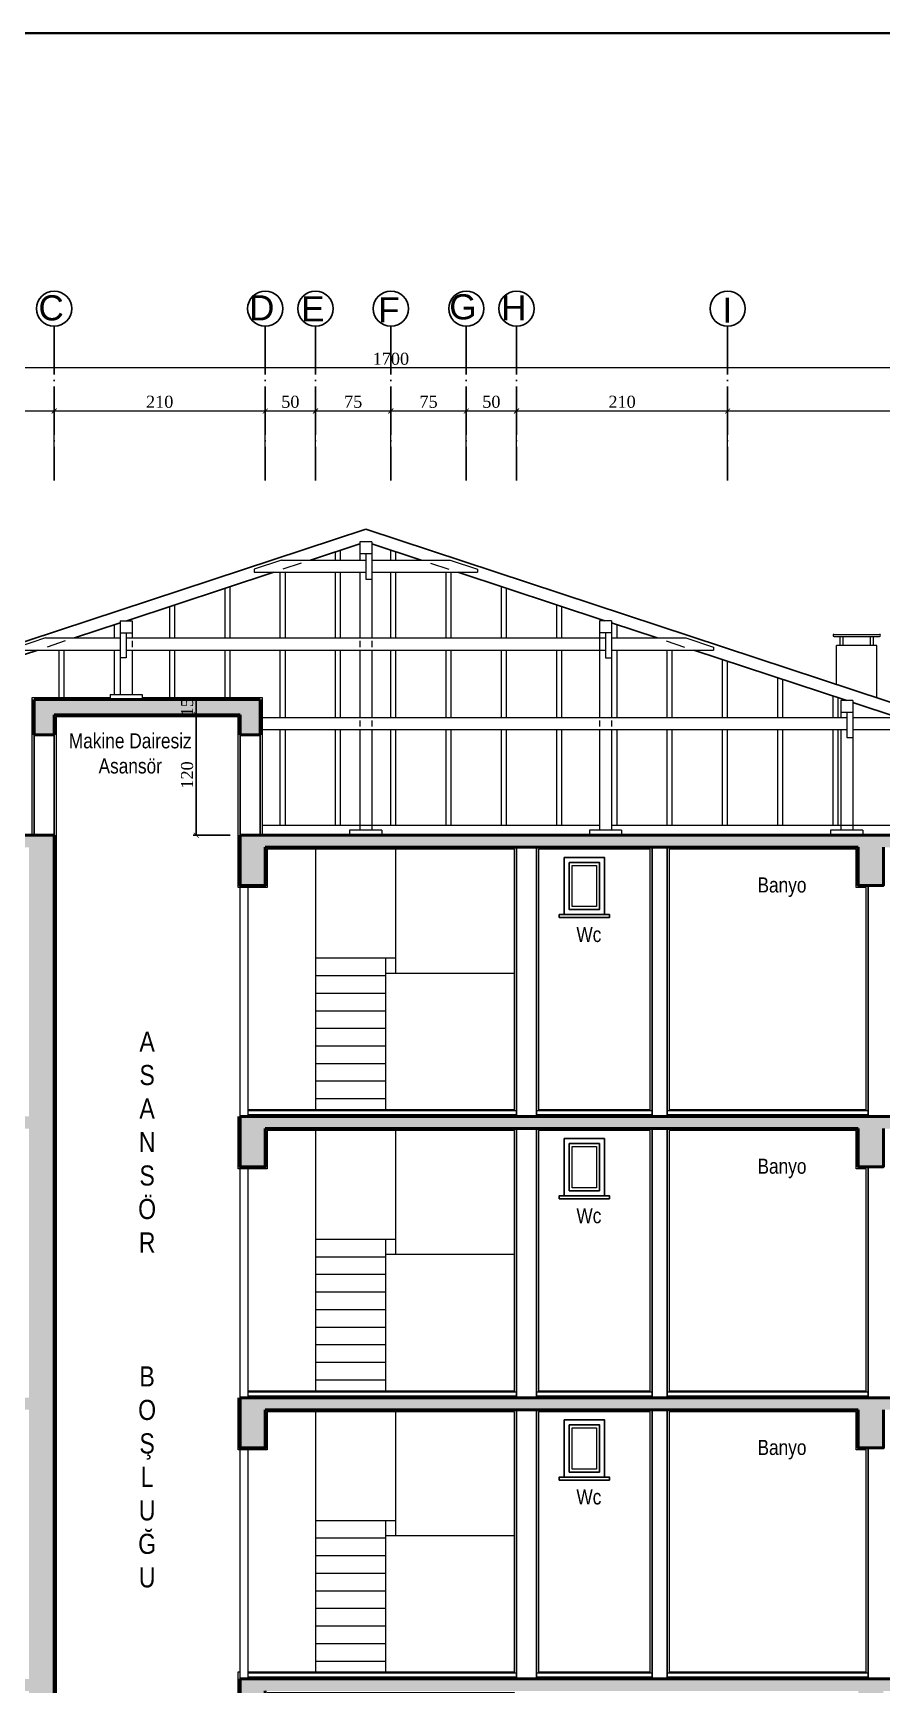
# Model space of a CAD drawing. Header units: metres. Extents: x 134072 to 172200, y 35728 to 38066.
# Drawn here: x 167572 to 168327, y 36596 to 38066 of the extents above; entities that cross this region are included whole.
import ezdxf

# ---------------------------------------------------------------- set-up
doc = ezdxf.new("R2010")
doc.units = ezdxf.units.M
doc.linetypes.add('ACAD_ISO04W100', pattern=[30, 24, -3, 0, -3])
for name, color, linetype in [('Aks', 7, 'Continuous'), ('duvaR', 52, 'Continuous'), ('pencere', 28, 'Continuous'), ('yazı', 7, 'Continuous'), ('ölçü', 7, 'Continuous')]:
    doc.layers.add(name, color=color, linetype=linetype)
for name, color, linetype, lineweight in [('Cizgi 09', 134, 'Continuous', 9), ('Cizgi 15', 3, 'Continuous', 15), ('Cizgi 20', 175, 'Continuous', 20), ('Cizgi 50', 1, 'Continuous', 50), ('ELEKTRİK', 102, 'Continuous', 40), ('Olcu 20', 7, 'Continuous', 20), ('sıva', 145, 'Continuous', 5), ('Tarama 13', 221, 'Continuous', 13)]:
    doc.layers.add(name, color=color, linetype=linetype, lineweight=lineweight)
doc.styles.add('arial_1_18', font='arial.ttf', dxfattribs={"height": 0.2})
doc.styles.add('omer', font='times.ttf', dxfattribs={"height": 12})
doc.styles.add('omr', font='ARIALN.TTF', dxfattribs={"height": 20})
doc.dimstyles.new('ISO-25', dxfattribs={"dimtxt": 12, "dimasz": 5, "dimexe": 3, "dimexo": 10, "dimgap": 3, "dimtad": 1, "dimdec": 0, "dimtxsty": 'omer', "dimblk": 'ARCHTICK', "dimcen": 0, "dimclrd": 256, "dimclre": 256, "dimclrt": 256, "dimadec": 0, "dimazin": 0, "dimtfac": 1, "dimtdec": 0, "dimtix": 1, "dimtmove": 0, "dimatfit": 3, "dimldrblk": 'ARCHTICK', "dimfxl": 50, "dimfxlon": 1, "dimlwd": -1, "dimlwe": -1, "dimarcsym": 0})

# ---------------------------------------------------------------- blocks, each defined once
blk = doc.blocks.new('*D162')
at = {"layer": 'Defpoints', "color": 0, "transparency": 16777216}
for p in [(51723.5, 6981.6), (51724.5, 6981.6), (51723.9, 6966.6)]:
    blk.add_point(p, dxfattribs=at)
at = {"layer": 'ölçü', "transparency": 16777216}
for p, q in [((51724.5, 6981.6), (51727.5, 6981.6)), ((51724.5, 6966.6), (51724.5, 6981.6)), ((51724.5, 6966.6), (51727.5, 6966.6))]:
    blk.add_line(p, q, dxfattribs=at)
at = {"layer": 'ölçü', "transparency": 16777216, "insert": (51715.4, 6974.1), "char_height": 12, "attachment_point": 5, "rotation": 90, "style": 'omer'}
blk.add_mtext('15', dxfattribs=at)
blk = doc.blocks.new('_ArchTick')
at = {"layer": 'Olcu 20', "color": 0, "const_width": 0.15}
blk.add_lwpolyline([(-0.5, -0.5), (0.5, 0.5)], dxfattribs=at)
blk = doc.blocks.new('*D163')
at = {"layer": 'Defpoints', "color": 0, "transparency": 16777216}
for p in [(51724.5, 6966.6), (51724.5, 6846.6), (51768.1, 6846.6)]:
    blk.add_point(p, dxfattribs=at)
at = {"layer": 'ölçü', "transparency": 16777216}
for p, q in [((51724.5, 6966.6), (51721.5, 6966.6)), ((51724.5, 6966.6), (51724.5, 6846.6)), ((51758.1, 6846.6), (51721.5, 6846.6))]:
    blk.add_line(p, q, dxfattribs=at)
at = {"layer": 'ölçü', "transparency": 16777216, "xscale": 5, "yscale": 5, "zscale": 5}
for p, rotation in [((51724.5, 6966.6), 90), ((51724.5, 6846.6), 270)]:
    blk.add_blockref('_ArchTick', p, dxfattribs=dict(at, rotation=rotation))
at = {"layer": 'ölçü', "transparency": 16777216, "insert": (51715.4, 6906.6), "char_height": 12, "attachment_point": 5, "rotation": 90, "style": 'omer'}
blk.add_mtext('120', dxfattribs=at)
blk = doc.blocks.new('*D184')
at = {"layer": 'Defpoints', "color": 0, "transparency": 16777216}
for p in [(51583.1, 7269), (51193.1, 7199.8), (51583.1, 7199.8)]:
    blk.add_point(p, dxfattribs=at)
at = {"layer": 'Olcu 20', "transparency": 16777216}
for p, q in [((51193.1, 7219), (51193.1, 7272)), ((51583.1, 7219), (51583.1, 7272)), ((51193.1, 7269), (51583.1, 7269))]:
    blk.add_line(p, q, dxfattribs=at)
at = {"layer": 'Olcu 20', "transparency": 16777216, "xscale": 5, "yscale": 5, "zscale": 5, "rotation": 180}
blk.add_blockref('_ArchTick', (51193.1, 7269), dxfattribs=at)
at = {"layer": 'Olcu 20', "transparency": 16777216, "xscale": 5, "yscale": 5, "zscale": 5}
blk.add_blockref('_ArchTick', (51583.1, 7269), dxfattribs=at)
at = {"layer": 'Olcu 20', "transparency": 16777216, "insert": (51388.1, 7278.1), "char_height": 12, "attachment_point": 5, "style": 'omer'}
blk.add_mtext('390', dxfattribs=at)
blk = doc.blocks.new('*D185')
at = {"layer": 'Defpoints', "color": 0, "transparency": 16777216}
for p in [(51793.1, 7269), (51583.1, 7199.8), (51793.1, 7199.8)]:
    blk.add_point(p, dxfattribs=at)
at = {"layer": 'Olcu 20', "transparency": 16777216}
for p, q in [((51583.1, 7219), (51583.1, 7272)), ((51793.1, 7219), (51793.1, 7272)), ((51583.1, 7269), (51793.1, 7269))]:
    blk.add_line(p, q, dxfattribs=at)
at = {"layer": 'Olcu 20', "transparency": 16777216, "xscale": 5, "yscale": 5, "zscale": 5, "rotation": 180}
blk.add_blockref('_ArchTick', (51583.1, 7269), dxfattribs=at)
at = {"layer": 'Olcu 20', "transparency": 16777216, "xscale": 5, "yscale": 5, "zscale": 5}
blk.add_blockref('_ArchTick', (51793.1, 7269), dxfattribs=at)
at = {"layer": 'Olcu 20', "transparency": 16777216, "insert": (51688.1, 7278.1), "char_height": 12, "attachment_point": 5, "style": 'omer'}
blk.add_mtext('210', dxfattribs=at)
blk = doc.blocks.new('*D186')
at = {"layer": 'Defpoints', "color": 0, "transparency": 16777216}
for p in [(51843.1, 7269), (51793.1, 7199.8), (51843.1, 7199.8)]:
    blk.add_point(p, dxfattribs=at)
at = {"layer": 'Olcu 20', "transparency": 16777216}
for p, q in [((51793.1, 7219), (51793.1, 7272)), ((51843.1, 7219), (51843.1, 7272)), ((51793.1, 7269), (51843.1, 7269))]:
    blk.add_line(p, q, dxfattribs=at)
at = {"layer": 'Olcu 20', "transparency": 16777216, "xscale": 5, "yscale": 5, "zscale": 5, "rotation": 180}
blk.add_blockref('_ArchTick', (51793.1, 7269), dxfattribs=at)
at = {"layer": 'Olcu 20', "transparency": 16777216, "xscale": 5, "yscale": 5, "zscale": 5}
blk.add_blockref('_ArchTick', (51843.1, 7269), dxfattribs=at)
at = {"layer": 'Olcu 20', "transparency": 16777216, "insert": (51818.1, 7278.1), "char_height": 12, "attachment_point": 5, "style": 'omer'}
blk.add_mtext('50', dxfattribs=at)
blk = doc.blocks.new('*D187')
at = {"layer": 'Defpoints', "color": 0, "transparency": 16777216}
for p in [(51918.1, 7269), (51843.1, 7199.8), (51918.1, 7199.8)]:
    blk.add_point(p, dxfattribs=at)
at = {"layer": 'Olcu 20', "transparency": 16777216}
for p, q in [((51843.1, 7219), (51843.1, 7272)), ((51918.1, 7219), (51918.1, 7272)), ((51843.1, 7269), (51918.1, 7269))]:
    blk.add_line(p, q, dxfattribs=at)
at = {"layer": 'Olcu 20', "transparency": 16777216, "xscale": 5, "yscale": 5, "zscale": 5, "rotation": 180}
blk.add_blockref('_ArchTick', (51843.1, 7269), dxfattribs=at)
at = {"layer": 'Olcu 20', "transparency": 16777216, "xscale": 5, "yscale": 5, "zscale": 5}
blk.add_blockref('_ArchTick', (51918.1, 7269), dxfattribs=at)
at = {"layer": 'Olcu 20', "transparency": 16777216, "insert": (51880.6, 7278.1), "char_height": 12, "attachment_point": 5, "style": 'omer'}
blk.add_mtext('75', dxfattribs=at)
blk = doc.blocks.new('*D188')
at = {"layer": 'Defpoints', "color": 0, "transparency": 16777216}
for p in [(51993.1, 7269), (51918.1, 7199.8), (51993.1, 7199.8)]:
    blk.add_point(p, dxfattribs=at)
at = {"layer": 'Olcu 20', "transparency": 16777216}
for p, q in [((51918.1, 7219), (51918.1, 7272)), ((51993.1, 7219), (51993.1, 7272)), ((51918.1, 7269), (51993.1, 7269))]:
    blk.add_line(p, q, dxfattribs=at)
at = {"layer": 'Olcu 20', "transparency": 16777216, "xscale": 5, "yscale": 5, "zscale": 5, "rotation": 180}
blk.add_blockref('_ArchTick', (51918.1, 7269), dxfattribs=at)
at = {"layer": 'Olcu 20', "transparency": 16777216, "xscale": 5, "yscale": 5, "zscale": 5}
blk.add_blockref('_ArchTick', (51993.1, 7269), dxfattribs=at)
at = {"layer": 'Olcu 20', "transparency": 16777216, "insert": (51955.6, 7278.1), "char_height": 12, "attachment_point": 5, "style": 'omer'}
blk.add_mtext('75', dxfattribs=at)
blk = doc.blocks.new('*D189')
at = {"layer": 'Defpoints', "color": 0, "transparency": 16777216}
for p in [(52043.1, 7269), (51993.1, 7199.8), (52043.1, 7199.8)]:
    blk.add_point(p, dxfattribs=at)
at = {"layer": 'Olcu 20', "transparency": 16777216}
for p, q in [((51993.1, 7219), (51993.1, 7272)), ((52043.1, 7219), (52043.1, 7272)), ((51993.1, 7269), (52043.1, 7269))]:
    blk.add_line(p, q, dxfattribs=at)
at = {"layer": 'Olcu 20', "transparency": 16777216, "xscale": 5, "yscale": 5, "zscale": 5, "rotation": 180}
blk.add_blockref('_ArchTick', (51993.1, 7269), dxfattribs=at)
at = {"layer": 'Olcu 20', "transparency": 16777216, "xscale": 5, "yscale": 5, "zscale": 5}
blk.add_blockref('_ArchTick', (52043.1, 7269), dxfattribs=at)
at = {"layer": 'Olcu 20', "transparency": 16777216, "insert": (52018.1, 7278.1), "char_height": 12, "attachment_point": 5, "style": 'omer'}
blk.add_mtext('50', dxfattribs=at)
blk = doc.blocks.new('*D190')
at = {"layer": 'Defpoints', "color": 0, "transparency": 16777216}
for p in [(52253.1, 7269), (52043.1, 7199.8), (52253.1, 7199.8)]:
    blk.add_point(p, dxfattribs=at)
at = {"layer": 'Olcu 20', "transparency": 16777216}
for p, q in [((52043.1, 7219), (52043.1, 7272)), ((52253.1, 7219), (52253.1, 7272)), ((52043.1, 7269), (52253.1, 7269))]:
    blk.add_line(p, q, dxfattribs=at)
at = {"layer": 'Olcu 20', "transparency": 16777216, "xscale": 5, "yscale": 5, "zscale": 5, "rotation": 180}
blk.add_blockref('_ArchTick', (52043.1, 7269), dxfattribs=at)
at = {"layer": 'Olcu 20', "transparency": 16777216, "xscale": 5, "yscale": 5, "zscale": 5}
blk.add_blockref('_ArchTick', (52253.1, 7269), dxfattribs=at)
at = {"layer": 'Olcu 20', "transparency": 16777216, "insert": (52148.1, 7278.1), "char_height": 12, "attachment_point": 5, "style": 'omer'}
blk.add_mtext('210', dxfattribs=at)
blk = doc.blocks.new('*D191')
at = {"layer": 'Defpoints', "color": 0, "transparency": 16777216}
for p in [(52668.1, 7269), (52253.1, 7199.8), (52668.1, 7199.8)]:
    blk.add_point(p, dxfattribs=at)
at = {"layer": 'Olcu 20', "transparency": 16777216}
for p, q in [((52253.1, 7219), (52253.1, 7272)), ((52668.1, 7219), (52668.1, 7272)), ((52253.1, 7269), (52668.1, 7269))]:
    blk.add_line(p, q, dxfattribs=at)
at = {"layer": 'Olcu 20', "transparency": 16777216, "xscale": 5, "yscale": 5, "zscale": 5, "rotation": 180}
blk.add_blockref('_ArchTick', (52253.1, 7269), dxfattribs=at)
at = {"layer": 'Olcu 20', "transparency": 16777216, "xscale": 5, "yscale": 5, "zscale": 5}
blk.add_blockref('_ArchTick', (52668.1, 7269), dxfattribs=at)
at = {"layer": 'Olcu 20', "transparency": 16777216, "insert": (52460.6, 7278.1), "char_height": 12, "attachment_point": 5, "style": 'omer'}
blk.add_mtext('415', dxfattribs=at)
blk = doc.blocks.new('*D193')
at = {"layer": 'Defpoints', "color": 0, "transparency": 16777216}
for p in [(51068.1, 7311.8), (51068.1, 7199.8), (52768.1, 7199.8)]:
    blk.add_point(p, dxfattribs=at)
at = {"layer": 'Olcu 20', "transparency": 16777216}
for p, q in [((51068.1, 7261.8), (51068.1, 7314.8)), ((52768.1, 7311.8), (51068.1, 7311.8)), ((52768.1, 7261.8), (52768.1, 7314.8))]:
    blk.add_line(p, q, dxfattribs=at)
at = {"layer": 'Olcu 20', "transparency": 16777216, "xscale": 5, "yscale": 5, "zscale": 5, "rotation": 180}
blk.add_blockref('_ArchTick', (51068.1, 7311.8), dxfattribs=at)
at = {"layer": 'Olcu 20', "transparency": 16777216, "xscale": 5, "yscale": 5, "zscale": 5}
blk.add_blockref('_ArchTick', (52768.1, 7311.8), dxfattribs=at)
at = {"layer": 'Olcu 20', "transparency": 16777216, "insert": (51918.1, 7320.9), "char_height": 12, "attachment_point": 5, "style": 'omer'}
blk.add_mtext('1700', dxfattribs=at)
blk = doc.blocks.new('A$C4DE30334')
at = {"layer": 'Tarama 13'}
h = blk.add_hatch(dxfattribs=at)
h.set_pattern_fill('ANSI33', color=256, scale=2, style=0)
h.set_pattern_definition([(45, (-50668.803, -5344.02), (-8.980256, 8.980256), []), (45, (-50659.823, -5344.02), (-8.980256, 8.980256), [6.35, -3.175])])
h.paths.add_polyline_path([(2099.3, 382.6), (2079.3, 382.6), (2079.3, 202.6), (2099.3, 202.6)])
h.paths.add_polyline_path([(1999.3, 242.6), (1999.3, 382.6), (1969.3, 382.6), (1969.3, 242.6), (1739.3, 242.6), (1739.3, 382.6), (1714.3, 382.6), (1714.3, 242.6), (1620.5, 242.6), (1620.5, 202.6), (1999.3, 202.6)])
h.paths.add_polyline_path([(1620.5, 242.6), (1124.3, 242.6), (1124.3, 382.6), (1099.3, 382.6), (1099.3, 242.6), (914.3, 242.6), (914.3, 1502.6), (583.4, 1502.6), (583.3, 1490.6), (889.3, 1490.6), (889.3, 1222.6), (349.3, 1222.6), (349.3, 1207.6), (524.3, 1207.6), (524.3, 1190.8), (549.3, 1190.8), (549.3, 1210.6), (889.3, 1210.6), (889.3, 942.6), (349.3, 942.6), (349.3, 927.6), (524.3, 927.6), (524.3, 892.6), (549.3, 892.6), (549.3, 930.6), (889.3, 930.6), (889.3, 662.6), (349.3, 662.6), (349.3, 647.6), (524.3, 647.6), (524.3, 612.6), (549.3, 612.6), (549.3, 650.6), (889.3, 650.6), (889.3, 242.6), (554.3, 242.6), (554.3, 382.6), (524.3, 382.6), (524.3, 242.6), (494.3, 242.6), (494.3, 202.6), (1620.5, 202.6)])
h.paths.add_polyline_path([(369.3, 382.6), (349.3, 382.6), (349.3, 202.6), (369.3, 202.6)], flags=17)
h.paths.add_polyline_path([(549.3, 1490.6), (579.3, 1490.6), (579.3, 1502.6), (299.3, 1502.6), (299.3, 1487.6), (524.3, 1487.6), (524.3, 1452.6), (549.3, 1452.6)])
h.paths.add_polyline_path([(914.3, 1622.6), (1099.3, 1622.6), (1099.3, 1602.6), (1119.3, 1602.6), (1119.3, 1637.6), (894.3, 1637.6), (894.3, 1602.6), (914.3, 1602.6)])
h.paths.add_polyline_path([(1739.3, 1490.6), (2074.3, 1490.6), (2074.3, 1452.6), (2099.3, 1452.6), (2099.3, 1490.6), (2149.3, 1490.6), (2149.3, 1502.6), (1099.3, 1502.6), (1099.3, 1452.6), (1124.3, 1452.6), (1124.3, 1490.6), (1714.3, 1490.6), (1714.3, 1452.6), (1739.3, 1452.6)])
h.paths.add_polyline_path([(1739.3, 1210.6), (2074.3, 1210.6), (2074.3, 1190.8), (2099.3, 1190.8), (2099.3, 1222.6), (1099.3, 1222.6), (1099.3, 1172.6), (1124.3, 1172.6), (1124.3, 1210.6), (1714.3, 1210.6), (1714.3, 1172.6), (1739.3, 1172.6)])
h.paths.add_polyline_path([(1739.3, 930.6), (2074.3, 930.6), (2074.3, 892.6), (2099.3, 892.6), (2099.3, 942.6), (1099.3, 942.6), (1099.3, 892.6), (1124.3, 892.6), (1124.3, 930.6), (1714.3, 930.6), (1714.3, 892.6), (1739.3, 892.6)])
h.paths.add_polyline_path([(2099.3, 662.6), (1099.3, 662.6), (1099.3, 612.6), (1124.3, 612.6), (1124.3, 650.6), (1714.3, 650.6), (1714.3, 612.6), (1739.3, 612.6), (1739.3, 650.6), (1974.3, 650.6), (1974.3, 612.6), (1999.3, 612.6), (1999.3, 650.6), (2074.3, 650.6), (2074.3, 612.6), (2099.3, 612.6)])
h.paths.add_polyline_path([(2099.3, 1190.8), (2074.3, 1190.8), (2074.3, 1172.6), (2099.3, 1172.6)], flags=17)
h.paths.add_polyline_path([(609.8, 646.1), (609.8, 665.9), (588.5, 665.9), (588.5, 646.1)], flags=25)
h.paths.add_polyline_path([(609.7, 212.8), (609.7, 232.6), (588.3, 232.6), (588.3, 212.8)], flags=24)
h.paths.add_polyline_path([(609.8, 926.1), (609.8, 945.9), (588.5, 945.9), (588.5, 926.1)], flags=25)
h.paths.add_polyline_path([(609.8, 1206.1), (609.8, 1225.9), (588.5, 1225.9), (588.5, 1206.1)], flags=25)
h.paths.add_polyline_path([(609.8, 1486.1), (609.8, 1505.9), (588.5, 1505.9), (588.5, 1486.1)], flags=9)
h.paths.add_polyline_path([(1059.3, 1617.8), (1059.3, 1641.5), (1033.7, 1641.5), (1033.7, 1617.8)], flags=9)
at = {"layer": 'Aks', "color": 251, "linetype": 'ACAD_ISO04W100', "lineweight": -3, "ltscale": 2}
for points in [[(914.3, 2009.4), (914.3, 1855.8)], [(1124.3, 2009.4), (1124.3, 1855.8)], [(1174.3, 2009.4), (1174.3, 1855.8)], [(1249.3, 2009.4), (1249.3, 1855.8)], [(1324.3, 2009.4), (1324.3, 1855.8)], [(1374.3, 2009.4), (1374.3, 1855.8)], [(1584.3, 2009.4), (1584.3, 1855.8)]]:
    blk.add_lwpolyline(points, dxfattribs=at)
at = {"layer": 'Aks', "color": 30, "linetype": 'Continuous', "lineweight": -3}
for centre in [(914.3, 2026.9), (1124.3, 2026.9), (1174.3, 2026.9), (1249.3, 2026.9), (1324.3, 2026.9), (1374.3, 2026.9), (1584.3, 2026.9)]:
    blk.add_circle(centre, 17.5, dxfattribs=at)
at = {"layer": 'Cizgi 09'}
for p, q in [((1254.3, 1365.1), (1254.3, 1488.6)), ((1254.3, 1380.1), (1174.3, 1380.1)), ((1244.3, 1229.6), (1244.3, 1380.1)), ((1244.3, 1362.6), (1174.3, 1362.6)), ((1372.3, 1365.1), (1244.3, 1365.1)), ((1244.3, 1345.1), (1174.3, 1345.1)), ((1244.3, 1327.6), (1174.3, 1327.6)), ((1244.3, 1310.1), (1174.3, 1310.1)), ((1244.3, 1292.6), (1174.3, 1292.6)), ((1244.3, 1275.1), (1174.3, 1275.1)), ((1244.3, 1257.6), (1174.3, 1257.6)), ((1244.3, 1240.1), (1174.3, 1240.1)), ((1254.3, 1085.1), (1254.3, 1208.6)), ((1254.3, 1100.1), (1174.3, 1100.1)), ((1244.3, 949.6), (1244.3, 1100.1)), ((1244.3, 1082.6), (1174.3, 1082.6)), ((1372.3, 1085.1), (1244.3, 1085.1)), ((1244.3, 1065.1), (1174.3, 1065.1)), ((1244.3, 1047.6), (1174.3, 1047.6)), ((1244.3, 1030.1), (1174.3, 1030.1)), ((1244.3, 1012.6), (1174.3, 1012.6)), ((1244.3, 995.1), (1174.3, 995.1)), ((1244.3, 977.6), (1174.3, 977.6)), ((1244.3, 960.1), (1174.3, 960.1)), ((1254.3, 805.1), (1254.3, 928.6)), ((1254.3, 820.1), (1174.3, 820.1)), ((1244.3, 669.6), (1244.3, 820.1)), ((1244.3, 802.6), (1174.3, 802.6)), ((1372.3, 805.1), (1244.3, 805.1)), ((1244.3, 785.1), (1174.3, 785.1)), ((1244.3, 767.6), (1174.3, 767.6)), ((1244.3, 750.1), (1174.3, 750.1)), ((1244.3, 732.6), (1174.3, 732.6)), ((1244.3, 715.1), (1174.3, 715.1)), ((1244.3, 697.6), (1174.3, 697.6)), ((1244.3, 680.1), (1174.3, 680.1))]:
    blk.add_line(p, q, dxfattribs=at)
at = {"layer": 'Cizgi 15'}
for points in [[(1429.8, 1472.6), (1453.8, 1472.6), (1453.8, 1431.6), (1429.8, 1431.6)], [(1429.8, 1192.6), (1453.8, 1192.6), (1453.8, 1151.6), (1429.8, 1151.6)], [(1429.8, 912.6), (1453.8, 912.6), (1453.8, 871.6), (1429.8, 871.6)]]:
    blk.add_lwpolyline(points, close=True, dxfattribs=at)
at = {"layer": 'Cizgi 20'}
for p, q in [((1218.3, 1794.7), (1218.3, 1776.5)), ((1230.3, 1794.7), (1218.3, 1794.7)), ((1230.3, 1794.7), (1230.3, 1699)), ((1140.4, 1776.5), (1224.3, 1776.5)), ((1230.3, 1782.7), (1218.3, 1782.7)), ((1224.3, 1782.7), (1224.3, 1757.7)), ((1230.3, 1776.5), (1308.2, 1776.5)), ((1113.2, 1764.5), (1224.3, 1764.5)), ((1160.1, 1773.5), (1141.9, 1767.5)), ((1218.3, 1764.5), (1218.3, 1699)), ((1230.3, 1764.5), (1335.5, 1764.5)), ((1288.6, 1773.5), (1306.8, 1767.5)), ((1224.3, 1757.7), (1230.3, 1757.7)), ((979.9, 1716.2), (979.9, 1642.6)), ((979.9, 1716.2), (991.9, 1716.2)), ((991.9, 1716.2), (991.9, 1699)), ((1456.8, 1716.2), (1456.8, 1619.9)), ((1468.8, 1716.2), (1456.8, 1716.2)), ((1468.8, 1716.2), (1468.8, 1619.9)), ((905.7, 1699), (979.9, 1699)), ((925.4, 1696), (907.2, 1690)), ((979.9, 1704.2), (991.9, 1704.2)), ((985.9, 1704.2), (985.9, 1679.2)), ((985.9, 1699), (1462.8, 1699)), ((991.9, 1696), (991.9, 1690)), ((1218.3, 1696), (1218.3, 1690)), ((1230.3, 1696), (1230.3, 1690)), ((1468.8, 1704.2), (1456.8, 1704.2)), ((1462.8, 1704.2), (1462.8, 1679.2)), ((1468.8, 1699), (1542.9, 1699)), ((1523.3, 1696), (1541.5, 1690)), ((1690.2, 1702.6), (1735.4, 1702.6)), ((1690.2, 1700.6), (1735.4, 1700.6)), ((1695.9, 1700.6), (1695.9, 1691.6)), ((1698.9, 1700.6), (1698.9, 1691.6)), ((1726, 1700.6), (1726, 1691.6)), ((1729, 1700.6), (1729, 1691.6)), ((878.5, 1687), (979.9, 1687)), ((985.9, 1679.2), (979.9, 1679.2)), ((985.9, 1687), (1462.8, 1687)), ((991.9, 1687), (991.9, 1642.6)), ((1218.3, 1687), (1218.3, 1619.9)), ((1230.3, 1687), (1230.3, 1619.9)), ((1462.8, 1679.2), (1468.8, 1679.2)), ((1468.8, 1687), (1570.2, 1687)), ((1732.8, 1691.6), (1692.8, 1691.6)), ((1692.8, 1652.6), (1692.8, 1691.6)), ((1732.8, 1639.5), (1732.8, 1691.6)), ((969.9, 1642.6), (1001.9, 1642.6)), ((969.9, 1642.6), (969.9, 1637.6)), ((1001.9, 1642.6), (1001.9, 1637.6)), ((1696.8, 1636.8), (1696.8, 1619.9)), ((1708.8, 1636.8), (1696.8, 1636.8)), ((1708.8, 1636.8), (1708.8, 1507.6)), ((1121.3, 1619.9), (1702.8, 1619.9)), ((1218.3, 1616.9), (1218.3, 1610.9)), ((1230.3, 1616.9), (1230.3, 1610.9)), ((1456.8, 1616.9), (1456.8, 1610.9)), ((1468.8, 1616.9), (1468.8, 1610.9)), ((1708.8, 1624.8), (1696.8, 1624.8)), ((1702.8, 1624.8), (1702.8, 1599.8)), ((1708.8, 1619.9), (1782.7, 1619.9)), ((1121.3, 1607.9), (1702.8, 1607.9)), ((1218.3, 1607.9), (1218.3, 1507.6)), ((1230.3, 1607.9), (1230.3, 1507.6)), ((1456.8, 1607.9), (1456.8, 1507.6)), ((1468.8, 1607.9), (1468.8, 1507.6)), ((1696.8, 1607.9), (1696.8, 1507.6)), ((1702.8, 1599.8), (1708.8, 1599.8)), ((1708.8, 1607.9), (1809.9, 1607.9)), ((1240.3, 1507.6), (1208.3, 1507.6)), ((1208.3, 1507.6), (1208.3, 1502.6)), ((1240.3, 1507.6), (1240.3, 1502.6)), ((1478.8, 1507.6), (1446.8, 1507.6)), ((1446.8, 1507.6), (1446.8, 1502.6)), ((1478.8, 1507.6), (1478.8, 1502.6)), ((1718.8, 1507.6), (1686.8, 1507.6)), ((1686.8, 1507.6), (1686.8, 1502.6)), ((1718.8, 1507.6), (1718.8, 1502.6)), ((1174.3, 1490.6), (1174.3, 1229.6)), ((1099.3, 1222.6), (1099.3, 1450.6)), ((1107.3, 1222.6), (1107.3, 1450.6)), ((1174.3, 1210.6), (1174.3, 949.6)), ((1099.3, 942.6), (1099.3, 1170.6)), ((1107.3, 942.6), (1107.3, 1170.6)), ((1174.3, 930.6), (1174.3, 669.6)), ((1099.3, 662.6), (1099.3, 890.6)), ((1107.3, 662.6), (1107.3, 890.6))]:
    blk.add_line(p, q, dxfattribs=at)
for points in [[(1140.4, 1776.5), (1113.2, 1767.5), (1113.2, 1764.5)], [(1308.2, 1776.5), (1335.5, 1767.5), (1335.5, 1764.5)], [(905.7, 1699), (878.5, 1690), (878.5, 1687)], [(1542.9, 1699), (1570.2, 1690), (1570.2, 1687)]]:
    blk.add_lwpolyline(points, dxfattribs=at)
for centre, start, end in [((1690.2, 1701.6), 90, 270), ((1735.4, 1701.6), 270, 90)]:
    blk.add_arc(centre, 1, start, end, dxfattribs=at)
at = {"layer": 'Cizgi 50'}
for p, q in [((1119.3, 1637.6), (894.3, 1637.6)), ((894.3, 1637.6), (894.3, 1602.6)), ((1119.3, 1602.6), (1119.3, 1637.6)), ((1099.3, 1622.6), (914.3, 1622.6)), ((914.3, 1602.6), (914.3, 1622.6)), ((1099.3, 1622.6), (1099.3, 1602.6)), ((914.3, 1602.6), (894.3, 1602.6)), ((1119.3, 1602.6), (1099.3, 1602.6)), ((914.3, 1502.6), (299.3, 1502.6)), ((914.3, 242.6), (914.3, 1502.6)), ((2149.3, 1502.6), (1099.3, 1502.6)), ((1714.3, 1490.6), (1124.3, 1490.6)), ((2099.3, 1222.6), (1099.3, 1222.6)), ((1714.3, 1210.6), (1124.3, 1210.6)), ((2099.3, 942.6), (1099.3, 942.6)), ((1714.3, 930.6), (1124.3, 930.6)), ((2099.3, 662.6), (1099.3, 662.6))]:
    blk.add_line(p, q, dxfattribs=at)
for points in [[(1099.3, 1502.6), (1099.3, 1452.6), (1124.3, 1452.6), (1124.3, 1490.6)], [(1714.3, 1490.6), (1714.3, 1452.6), (1739.3, 1452.6), (1739.3, 1490.6)], [(1099.3, 1222.6), (1099.3, 1172.6), (1124.3, 1172.6), (1124.3, 1210.6)], [(1714.3, 1210.6), (1714.3, 1172.6), (1739.3, 1172.6), (1739.3, 1210.6)], [(1099.3, 942.6), (1099.3, 892.6), (1124.3, 892.6), (1124.3, 930.6)], [(1714.3, 930.6), (1714.3, 892.6), (1739.3, 892.6), (1739.3, 930.6)], [(1099.3, 662.6), (1099.3, 612.6), (1124.3, 612.6), (1124.3, 650.6)]]:
    blk.add_lwpolyline(points, dxfattribs=at)
at = {"layer": 'duvaR'}
for p, q in [((1224.3, 1807.3), (300.9, 1502.6)), ((1224.3, 1807.3), (2147.8, 1502.6)), ((1218.3, 1792.7), (1169.2, 1776.5)), ((1230.3, 1792.7), (1279.5, 1776.5)), ((1132.8, 1764.5), (986.6, 1716.2)), ((1315.9, 1764.5), (1462.1, 1716.2)), ((979.9, 1714), (934.4, 1699)), ((1468.8, 1714), (1514.2, 1699)), ((898.1, 1687), (745.9, 1636.8)), ((1550.6, 1687), (1702.8, 1636.8)), ((1119.3, 1637.6), (1119.3, 1602.6)), ((1708.8, 1634.8), (1754, 1619.9)), ((894.3, 1502.6), (894.3, 1602.6)), ((914.3, 1502.6), (914.3, 1602.6)), ((1099.3, 1502.6), (1099.3, 1602.6)), ((1119.3, 1502.6), (1119.3, 1602.6)), ((1374.3, 1222.6), (1374.3, 1490.6)), ((1394.3, 1222.6), (1394.3, 1490.6)), ((1509.3, 1222.6), (1509.3, 1490.6)), ((1524.3, 1222.6), (1524.3, 1490.6)), ((1724.3, 1222.6), (1724.3, 1452.6)), ((1374.3, 942.6), (1374.3, 1210.6)), ((1394.3, 942.6), (1394.3, 1210.6)), ((1509.3, 942.6), (1509.3, 1210.6)), ((1524.3, 942.6), (1524.3, 1210.6)), ((1724.3, 942.6), (1724.3, 1172.6)), ((1374.3, 662.6), (1374.3, 930.6)), ((1394.3, 662.6), (1394.3, 930.6)), ((1509.3, 662.6), (1509.3, 930.6)), ((1524.3, 662.6), (1524.3, 930.6)), ((1724.3, 662.6), (1724.3, 892.6))]:
    blk.add_line(p, q, dxfattribs=at)
at = {"layer": 'pencere'}
for points in [[(1421.8, 1480.6), (1461.8, 1480.6), (1461.8, 1423.6), (1466.8, 1423.6), (1466.8, 1420.6), (1416.8, 1420.6), (1416.8, 1423.6), (1466.8, 1423.6), (1421.8, 1423.6), (1421.8, 1480.6)], [(1426.8, 1475.6), (1456.8, 1475.6), (1456.8, 1428.6), (1426.8, 1428.6), (1426.8, 1475.6)], [(1421.8, 1200.6), (1461.8, 1200.6), (1461.8, 1143.6), (1466.8, 1143.6), (1466.8, 1140.6), (1416.8, 1140.6), (1416.8, 1143.6), (1466.8, 1143.6), (1421.8, 1143.6), (1421.8, 1200.6)], [(1426.8, 1195.6), (1456.8, 1195.6), (1456.8, 1148.6), (1426.8, 1148.6), (1426.8, 1195.6)], [(1421.8, 920.6), (1461.8, 920.6), (1461.8, 863.6), (1466.8, 863.6), (1466.8, 860.6), (1416.8, 860.6), (1416.8, 863.6), (1466.8, 863.6), (1421.8, 863.6), (1421.8, 920.6)], [(1426.8, 915.6), (1456.8, 915.6), (1456.8, 868.6), (1426.8, 868.6), (1426.8, 915.6)]]:
    blk.add_lwpolyline(points, dxfattribs=at)
at = {"layer": 'sıva'}
for p, q in [((1107.3, 1228.6), (1374.3, 1228.6)), ((1107.3, 1224.6), (1374.3, 1224.6)), ((1394.3, 1228.6), (1509.3, 1228.6)), ((1394.3, 1224.6), (1509.3, 1224.6)), ((1396.3, 1229.6), (1507.3, 1229.6)), ((1524.3, 1228.6), (1724.3, 1228.6)), ((1524.3, 1224.6), (1724.3, 1224.6)), ((1526.3, 1229.6), (1722.3, 1229.6)), ((1107.3, 948.6), (1374.3, 948.6)), ((1107.3, 944.6), (1374.3, 944.6)), ((1394.3, 948.6), (1509.3, 948.6)), ((1394.3, 944.6), (1509.3, 944.6)), ((1396.3, 949.6), (1507.3, 949.6)), ((1524.3, 948.6), (1724.3, 948.6)), ((1524.3, 944.6), (1724.3, 944.6)), ((1526.3, 949.6), (1722.3, 949.6)), ((1107.3, 668.6), (1374.3, 668.6)), ((1107.3, 664.6), (1374.3, 664.6)), ((1394.3, 668.6), (1509.3, 668.6)), ((1394.3, 664.6), (1509.3, 664.6)), ((1396.3, 669.6), (1507.3, 669.6)), ((1524.3, 668.6), (1724.3, 668.6)), ((1524.3, 664.6), (1724.3, 664.6)), ((1526.3, 669.6), (1722.3, 669.6))]:
    blk.add_line(p, q, dxfattribs=at)
for points in [[(892.3, 1502.6), (892.3, 1639.6), (969.9, 1639.6)], [(1001.9, 1639.6), (1121.3, 1639.6), (1121.3, 1502.6)], [(1372.3, 1228.6), (1372.3, 1488.6), (1126.3, 1488.6), (1126.3, 1450.6), (1097.3, 1450.6), (1097.3, 1620.6), (916.3, 1620.6), (916.3, 242.6)], [(1507.3, 1228.6), (1507.3, 1488.6), (1396.3, 1488.6), (1396.3, 1228.6)], [(1722.3, 1228.6), (1722.3, 1450.6), (1712.3, 1450.6), (1712.3, 1488.6), (1526.3, 1488.6), (1526.3, 1228.6)], [(1372.3, 948.6), (1372.3, 1208.6), (1126.3, 1208.6), (1126.3, 1170.6), (1097.3, 1170.6), (1097.3, 1222.6)], [(1107.3, 1229.6), (1372.3, 1229.6)], [(1507.3, 948.6), (1507.3, 1208.6), (1396.3, 1208.6), (1396.3, 948.6)], [(1722.3, 948.6), (1722.3, 1170.6), (1712.3, 1170.6), (1712.3, 1208.6), (1526.3, 1208.6), (1526.3, 948.6)], [(1372.3, 668.6), (1372.3, 928.6), (1126.3, 928.6), (1126.3, 890.6), (1097.3, 890.6), (1097.3, 942.6)], [(1107.3, 949.6), (1372.3, 949.6)], [(1507.3, 668.6), (1507.3, 928.6), (1396.3, 928.6), (1396.3, 668.6)], [(1722.3, 668.6), (1722.3, 890.6), (1712.3, 890.6), (1712.3, 928.6), (1526.3, 928.6), (1526.3, 668.6)], [(1372.3, 388.6), (1372.3, 648.6), (1126.3, 648.6), (1126.3, 610.6), (1097.3, 610.6), (1097.3, 669.6), (1099.3, 669.6)], [(1107.3, 669.6), (1372.3, 669.6)]]:
    blk.add_lwpolyline(points, dxfattribs=at)
at = {"layer": 'Tarama 13'}
for p, q in [((1194.3, 1776.5), (1194.3, 1784.8)), ((1199.3, 1776.5), (1199.3, 1786.4)), ((1249.3, 1776.5), (1249.3, 1786.4)), ((1254.3, 1776.5), (1254.3, 1784.8)), ((1139.3, 1699), (1139.3, 1764.5)), ((1144.3, 1699), (1144.3, 1764.5)), ((1194.3, 1699), (1194.3, 1764.5)), ((1199.3, 1699), (1199.3, 1764.5)), ((1249.3, 1699), (1249.3, 1764.5)), ((1254.3, 1699), (1254.3, 1764.5)), ((1304.3, 1699), (1304.3, 1764.5)), ((1309.3, 1699), (1309.3, 1764.5)), ((1084.3, 1699), (1084.3, 1748.5)), ((1089.3, 1699), (1089.3, 1750.1)), ((1359.3, 1699), (1359.3, 1750.1)), ((1364.3, 1699), (1364.3, 1748.5)), ((1029.3, 1699), (1029.3, 1730.3)), ((1034.3, 1699), (1034.3, 1732)), ((1414.3, 1699), (1414.3, 1732)), ((1419.3, 1699), (1419.3, 1730.3)), ((974.3, 1699), (974.3, 1712.2)), ((1474.3, 1699), (1474.3, 1712.2)), ((919.3, 1639.6), (919.3, 1687)), ((924.3, 1639.6), (924.3, 1687)), ((974.3, 1642.6), (974.3, 1687)), ((1029.3, 1639.6), (1029.3, 1687)), ((1034.3, 1639.6), (1034.3, 1687)), ((1084.3, 1639.6), (1084.3, 1687)), ((1089.3, 1639.6), (1089.3, 1687)), ((1139.3, 1619.9), (1139.3, 1687)), ((1144.3, 1619.9), (1144.3, 1687)), ((1194.3, 1619.9), (1194.3, 1687)), ((1199.3, 1619.9), (1199.3, 1687)), ((1249.3, 1619.9), (1249.3, 1687)), ((1254.3, 1619.9), (1254.3, 1687)), ((1304.3, 1619.9), (1304.3, 1687)), ((1309.3, 1619.9), (1309.3, 1687)), ((1359.3, 1619.9), (1359.3, 1687)), ((1364.3, 1619.9), (1364.3, 1687)), ((1414.3, 1619.9), (1414.3, 1687)), ((1419.3, 1619.9), (1419.3, 1687)), ((1474.3, 1619.9), (1474.3, 1687)), ((1524.3, 1619.9), (1524.3, 1687)), ((1529.3, 1619.9), (1529.3, 1687)), ((1579.3, 1619.9), (1579.3, 1677.5)), ((1584.3, 1619.9), (1584.3, 1675.9)), ((1634.3, 1619.9), (1634.3, 1659.4)), ((1639.3, 1619.9), (1639.3, 1657.7)), ((1689.3, 1619.9), (1689.3, 1641.2)), ((1694.3, 1619.9), (1694.3, 1639.6)), ((1139.3, 1512.6), (1139.3, 1607.9)), ((1144.3, 1512.6), (1144.3, 1607.9)), ((1194.3, 1512.6), (1194.3, 1607.9)), ((1199.3, 1512.6), (1199.3, 1607.9)), ((1249.3, 1512.6), (1249.3, 1607.9)), ((1254.3, 1512.6), (1254.3, 1607.9)), ((1304.3, 1512.6), (1304.3, 1607.9)), ((1309.3, 1512.6), (1309.3, 1607.9)), ((1359.3, 1512.6), (1359.3, 1607.9)), ((1364.3, 1512.6), (1364.3, 1607.9)), ((1414.3, 1512.6), (1414.3, 1607.9)), ((1419.3, 1512.6), (1419.3, 1607.9)), ((1474.3, 1512.6), (1474.3, 1607.9)), ((1524.3, 1512.6), (1524.3, 1607.9)), ((1529.3, 1512.6), (1529.3, 1607.9)), ((1579.3, 1512.6), (1579.3, 1607.9)), ((1584.3, 1512.6), (1584.3, 1607.9)), ((1634.3, 1512.6), (1634.3, 1607.9)), ((1639.3, 1512.6), (1639.3, 1607.9)), ((1689.3, 1512.6), (1689.3, 1607.9)), ((1694.3, 1512.6), (1694.3, 1607.9)), ((1121.3, 1512.6), (1456.8, 1512.6)), ((1468.8, 1512.6), (2078.9, 1512.6))]:
    blk.add_line(p, q, dxfattribs=at)
at = {"layer": 'Aks', "color": 19, "linetype": 'Continuous', "lineweight": -3, "style": 'arial_1_18'}
for s, p in [('C', (898.7, 2015.2)), ('D', (1108.2, 2015.2)), ('G', (1307.4, 2016.2)), ('H', (1359, 2015.2)), ('E', (1160.1, 2014.2)), ('F', (1236.7, 2013.3)), ('I', (1579.1, 2012.8))]:
    blk.add_text(s, height=25, dxfattribs=at).set_placement(p)
at = {"layer": 'yazı', "lineweight": 5, "insert": (990, 1563.9), "char_height": 15, "width": 186.623, "attachment_point": 8, "style": 'omr'}
blk.add_mtext('Makine Dairesiz\\PAsansör', dxfattribs=at)
at = {"layer": 'yazı', "lineweight": 20, "attachment_point": 2, "style": 'omr'}
for s, insert, char_height, width in [('Banyo', (1638.4, 1460.6, 0), 15, 108.41), ('Wc', (1446.3, 1411.3, 0), 15, 108.41), ('A\\PS\\PA\\PN\\PS\\PÖ\\PR \\P\\P\\P \\PB\\PO\\PŞ\\PL\\PU\\PĞ\\PU', (1006.8, 1307.2), 20, 108.024), ('Banyo', (1638.4, 1180.6, 0), 15, 108.41), ('Wc', (1446.3, 1131.3, 0), 15, 108.41), ('Banyo', (1638.4, 900.6, 0), 15, 108.41), ('Wc', (1446.3, 851.3, 0), 15, 108.41)]:
    blk.add_mtext(s, dxfattribs=dict(at, insert=insert, char_height=char_height, width=width))
at = {"layer": 'Olcu 20'}
dim = blk.add_linear_dim(base=(399.3, 1967.8), p1=(2099.3, 1855.8), p2=(399.3, 1855.8), angle=180, dimstyle='ISO-25', dxfattribs=at)
dim.commit()
dim.dimension.update_dxf_attribs({"geometry": '*D193', "text_midpoint": (1249.3, 1976.9), "insert": (-50668.8, -5344)})
for base, p1, p2, picture, middle in [((914.3, 1925), (524.3, 1855.8), (914.3, 1855.8), '*D184', (719.3, 1934.1)), ((1124.3, 1925), (914.3, 1855.8), (1124.3, 1855.8), '*D185', (1019.3, 1934.1)), ((1174.3, 1925), (1124.3, 1855.8), (1174.3, 1855.8), '*D186', (1149.3, 1934.1)), ((1249.3, 1925), (1174.3, 1855.8), (1249.3, 1855.8), '*D187', (1211.8, 1934.1)), ((1324.3, 1925), (1249.3, 1855.8), (1324.3, 1855.8), '*D188', (1286.8, 1934.1)), ((1374.3, 1925), (1324.3, 1855.8), (1374.3, 1855.8), '*D189', (1349.3, 1934.1)), ((1584.3, 1925), (1374.3, 1855.8), (1584.3, 1855.8), '*D190', (1479.3, 1934.1)), ((1999.3, 1925), (1584.3, 1855.8), (1999.3, 1855.8), '*D191', (1791.8, 1934.1))]:
    dim = blk.add_linear_dim(base=base, p1=p1, p2=p2, angle=180, dimstyle='ISO-25', override={"dimtmove": 1}, dxfattribs=at)
    dim.commit()
    dim.dimension.update_dxf_attribs({"geometry": picture, "text_midpoint": middle, "insert": (-50668.8, -5344)})
at = {"layer": 'ölçü'}
for base, p1, p2, picture, middle in [((1055.7, 1637.6), (1055.1, 1622.6), (1054.7, 1637.6), '*D162', (1046.6, 1630.1)), ((1055.7, 1502.6), (1055.7, 1622.6), (1099.3, 1502.6), '*D163', (1046.6, 1562.6))]:
    dim = blk.add_linear_dim(base=base, p1=p1, p2=p2, angle=90, dimstyle='ISO-25', override={"dimtmove": 1}, dxfattribs=at)
    dim.commit()
    dim.dimension.update_dxf_attribs({"geometry": picture, "text_midpoint": middle, "insert": (-50668.8, -5344)})

msp = doc.modelspace()

# ---------------------------------------------------------------- linework, layer by layer
at = {"layer": 'ELEKTRİK'}
msp.add_line((135359.3, 38066.3, 127785.9), (172199.8, 38066.3, 127785.9), dxfattribs=at)

# ---------------------------------------------------------------- block references
at = {"layer": 'Cizgi 20', "xscale": 0.8940703260075495, "yscale": 0.8940703260075495, "zscale": 0.8940703260075495}
msp.add_blockref('A$C4DE30334', (166773.6, 36008.8), dxfattribs=at)

doc.saveas('drawing.dxf')
